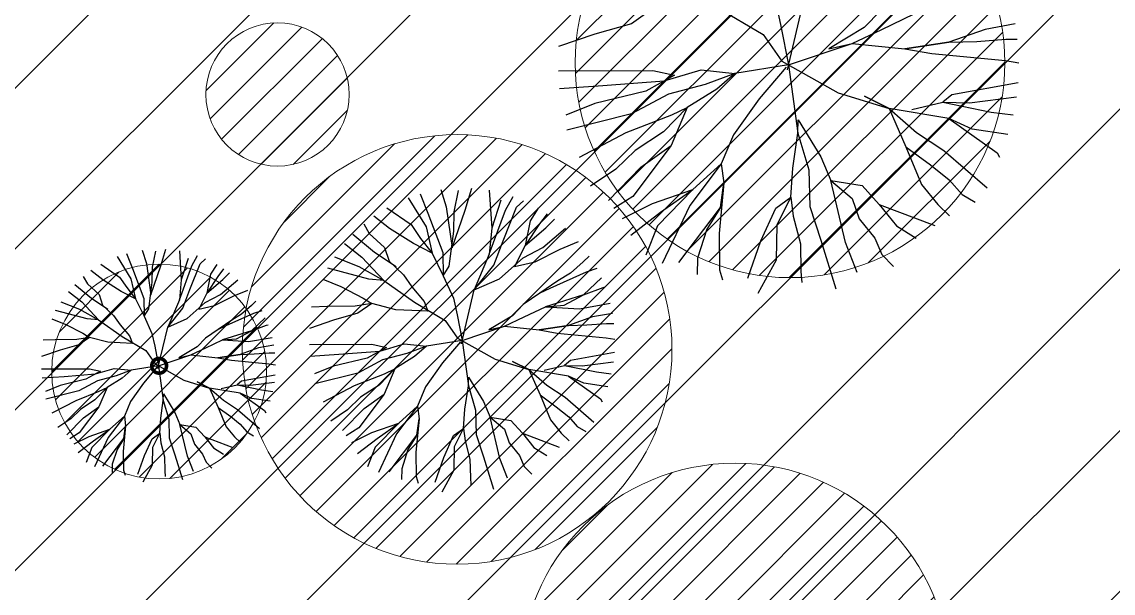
# Model space of a CAD drawing. Extents: x 352140 to 354978, y 6304672 to 6307963.
# Drawn here: x 352384.38 to 352399.62, y 6305924.41 to 6305932.39 of the extents above; entities that cross this region are included whole.
import ezdxf

# ---------------------------------------------------------------- set-up
doc = ezdxf.new("R2010")
doc.units = 0
doc.linetypes.add('CONTINUOS', pattern=[0])
doc.linetypes.add('DASHDOT', pattern=[1, 0.5, -0.25, 0, -0.25])
doc.layers.get('0').update_dxf_attribs({"linetype": 'CONTINUOUS'})
for name, color, linetype in [('03_Pav ext_Vereda HC', 42, 'CONTINUOUS'), ('03_S2_Pav ext_Borde vereda', 7, 'CONTINUOUS'), ('Paisajismo', 253, 'CONTINUOUS')]:
    doc.layers.add(name, color=color, linetype=linetype)
doc.layers.add('0_ASD_LINEA OFICIAL', color=253, linetype='DASHDOT', lineweight=20)
doc.layers.add('0_ASD_TOPOGRAFIA_ELEMENTOS', color=7, linetype='CONTINUOS', lineweight=5, true_color=0xbdbdbd)

# ---------------------------------------------------------------- blocks, each defined once
blk = doc.blocks.new('A$C27410629')
at = {"true_color": 0x136734, "transparency": 33554559}
h = blk.add_hatch(dxfattribs=at)
h.set_pattern_fill('ANSI31', color=116, scale=0.5)
h.set_pattern_definition([(45, (-8759.562515186517, -519.1035735587502), (-1.122532015133644, 1.122532015133644), [])])
h.paths.add_polyline_path([(137.5068959888558, 1252.464406617455, 0.1176268807227723), (109.8147584422568, 1254.193915082657, 0.06692451075002814), (94.44469839795602, 1249.334472017372, 0.3153492887079504), (64.30173641118381, 1196.270282113329, 0.02268268711599586), (65.7292635223912, 1185.310127003227), (112.3603922077091, 1218.953454515778), (153.4782689701005, 1161.962272479494), (172.1053089193083, 1139.480769404351), (187.9579650288579, 1141.807885415954), (193.565073162812, 1120.465553675225), (224.197974734232, 1050.129297271156), (250.6203797236194, 989.4787086543838), (268.1526288855184, 972.7353945672494, 7.254700715645028e-06), (291.4898137452492, 983.2987389690225), (238.1945199318034, 1105.633967029937), (205.2934048173047, 1181.112163638985), (177.0531538182076, 1197.651557407602)])
at = {"layer": '0_ASD_LINEA OFICIAL', "ltscale": 8, "const_width": 0.5}
blk.add_lwpolyline([(250.6203797236194, 989.4787086543838), (268.1526288854875, 972.7353945673531, 7.254700715664111e-06), (291.4898137452146, 983.2987389692971), (291.4898137452146, 983.2987389692971), (238.1945199318034, 1105.633967029937), (205.2934048173047, 1181.112163638985), (177.0531538182076, 1197.651557407602), (137.6146324061954, 1252.315079214)], format="xyb", dxfattribs=at)
blk = doc.blocks.new('1.0 - LO RECABARREN LOTEO PARQUE - VEGETACION EXISTENTE ETAPA MUNICIPAL__2024')
at = {"layer": 'Paisajismo'}
for p, q in [((352395.0685193902, 6305931.720735392, -691.81), (352395.3351201927, 6305932.858804455, -691.81)), ((352393.1849778592, 6305932.572800596, -691.81), (352392.8922319723, 6305932.365837537, -691.81)), ((352394.084178157, 6305932.596648142, -691.81), (352394.7306450375, 6305932.217016431, -691.81)), ((352394.902859037, 6305932.683253039, -691.81), (352394.9779846761, 6305932.334822268, -691.81)), ((352396.3710889748, 6305932.553469148, -691.81), (352396.1418577147, 6305932.312847268, -691.81)), ((352396.3865004317, 6305932.287814696, -691.81), (352396.8399521117, 6305932.503791297, -691.81)), ((352392.8922319723, 6305932.365837537, -691.81), (352392.3818819848, 6305932.221748924, -691.81)), ((352394.9779846761, 6305932.334822268, -691.81), (352395.0849358425, 6305931.790814163, -691.81)), ((352396.1418577147, 6305932.312847268, -691.81), (352395.6460273367, 6305932.016020255, -691.81)), ((352395.9742692994, 6305932.091473305, -691.81), (352396.3865004317, 6305932.287814696, -691.81)), ((352397.8286120233, 6305932.288006616, -691.81), (352397.3226832988, 6305932.10683928, -691.81)), ((352398.2469306636, 6305932.363431726, -691.81), (352397.8286120233, 6305932.288006616, -691.81)), ((352392.3818819848, 6305932.221748924, -691.81), (352391.8709517044, 6305932.046925972, -691.81)), ((352394.7306450375, 6305932.217016431, -691.81), (352394.989155805, 6305931.844709691, -691.81)), ((352396.7081927832, 6305932.016377377, -691.81), (352397.3226832988, 6305932.10683928, -691.81)), ((352397.3226832988, 6305932.10683928, -691.81), (352396.7081927832, 6305932.016377377, -691.81)), ((352397.3226832988, 6305932.10683928, -691.81), (352397.7110270178, 6305932.119918779, -691.81)), ((352397.7110270178, 6305932.119918779, -691.81), (352398.1201760047, 6305932.153018947, -691.81)), ((352398.1201760047, 6305932.153018947, -691.81), (352398.2782198198, 6305932.150034934, -691.81)), ((352395.0849358425, 6305931.790814163, -691.81), (352395.9742692994, 6305932.091473305, -691.81)), ((352395.6460273367, 6305932.016020255, -691.81), (352395.9742692994, 6305932.091473305, -691.81)), ((352395.9742692994, 6305932.091473305, -691.81), (352396.7081927832, 6305932.016377377, -691.81)), ((352396.7081927832, 6305932.016377377, -691.81), (352397.0838318429, 6305931.94850197, -691.81)), ((352394.989155805, 6305931.844709691, -691.81), (352395.7773996921, 6305931.401164029, -691.81)), ((352397.0838318429, 6305931.94850197, -691.81), (352398.1126555469, 6305931.852214294, -691.81)), ((352398.1126555469, 6305931.852214294, -691.81), (352398.2982211785, 6305931.820805357, -691.81)), ((352391.872512739, 6305931.710564993, -691.81), (352393.187590403, 6305931.714617061, -691.81)), ((352393.187590403, 6305931.714617061, -691.81), (352393.4939742734, 6305931.647342511, -691.81)), ((352393.3498700181, 6305931.569472174, -691.81), (352393.8634234864, 6305931.723076929, -691.81)), ((352393.8634234864, 6305931.723076929, -691.81), (352394.3322842733, 6305931.673399123, -691.81)), ((352394.3322842733, 6305931.673399123, -691.81), (352393.9208260033, 6305931.517866717, -691.81)), ((352394.3322842733, 6305931.673399123, -691.81), (352394.0830206396, 6305931.453567262, -691.81)), ((352395.0849358425, 6305931.790814163, -691.81), (352394.3322842733, 6305931.673399123, -691.81)), ((352394.3322842733, 6305931.673399123, -691.81), (352394.3322842733, 6305931.673399123, -691.81)), ((352395.048872305, 6305931.761931626, -691.81), (352394.6728555155, 6305931.319954794, -691.81)), ((352395.0849358425, 6305931.790814163, -691.81), (352395.2153032027, 6305930.840224711, -691.81)), ((352391.8883398288, 6305931.462369266, -691.81), (352392.4907367853, 6305931.504042845, -691.81)), ((352392.4907367853, 6305931.504042845, -691.81), (352393.3498700181, 6305931.569472174, -691.81)), ((352393.4939742734, 6305931.647342511, -691.81), (352393.0898142726, 6305931.42438612, -691.81)), ((352393.9208260033, 6305931.517866717, -691.81), (352393.4076578234, 6305931.384668179, -691.81)), ((352398.2886278048, 6305931.540894312, -691.81), (352397.3652640783, 6305931.37440668, -691.81)), ((352393.0898142726, 6305931.42438612, -691.81), (352392.3789802686, 6305931.253337821, -691.81)), ((352393.4076578234, 6305931.384668179, -691.81), (352392.8917927541, 6305931.108632931, -691.81)), ((352394.0830206396, 6305931.453567262, -691.81), (352393.6696360247, 6305931.196008878, -691.81)), ((352395.7773996921, 6305931.401164029, -691.81), (352396.4882086571, 6305931.183616896, -691.81)), ((352396.144169981, 6305931.353413786, -691.81), (352396.4882086571, 6305931.183616896, -691.81)), ((352396.4882086571, 6305931.183616896, -691.81), (352396.144169981, 6305931.353413786, -691.81)), ((352397.3652640783, 6305931.37440668, -691.81), (352397.2402150664, 6305931.269160463, -691.81)), ((352397.609268316, 6305931.262192396, -691.81), (352398.2673127798, 6305931.345191956, -691.81)), ((352392.3789802686, 6305931.253337821, -691.81), (352391.9759804506, 6305931.091849547, -691.81)), ((352393.6696360247, 6305931.196008878, -691.81), (352393.3363855714, 6305930.855288628, -691.81)), ((352393.6696360247, 6305931.196008878, -691.81), (352393.444650512, 6305930.664435392, -691.81)), ((352393.45277452, 6305931.094711319, -691.81), (352393.6696360247, 6305931.196008878, -691.81)), ((352394.6728555155, 6305931.319954794, -691.81), (352394.316102905, 6305930.816377167, -691.81)), ((352396.8076216147, 6305931.169720969, -691.81), (352397.2402150664, 6305931.269160463, -691.81)), ((352397.2402150664, 6305931.269160463, -691.81), (352397.9144919981, 6305931.133449442, -691.81)), ((352397.2402150664, 6305931.269160463, -691.81), (352397.609268316, 6305931.262192396, -691.81)), ((352392.8917927541, 6305931.108632931, -691.81), (352391.9887397663, 6305930.880733428, -691.81)), ((352392.817375902, 6305930.845375916, -691.81), (352393.45277452, 6305931.094711319, -691.81)), ((352397.3230691883, 6305931.045378115, -691.81), (352396.4882086571, 6305931.183616896, -691.81)), ((352396.4882086571, 6305931.183616896, -691.81), (352396.7232172995, 6305930.648454482, -691.81)), ((352396.4882086571, 6305931.183616896, -691.81), (352396.8700027967, 6305930.849807731, -691.81)), ((352397.3230691883, 6305931.045378115, -691.81), (352397.9960201178, 6305930.563128812, -691.81)), ((352397.6470731728, 6305930.896372992, -691.81), (352397.3230691883, 6305931.045378115, -691.81)), ((352397.9144919981, 6305931.133449442, -691.81), (352398.2214928023, 6305931.092163635, -691.81)), ((352395.2153032027, 6305930.840224711, -691.81), (352395.2187706367, 6305931.023872152, -691.81)), ((352395.2187706367, 6305931.023872152, -691.81), (352395.5358421037, 6305930.507572103, -691.81)), ((352398.1481895898, 6305930.819949291, -691.81), (352397.6470731728, 6305930.896372992, -691.81)), ((352392.164859132, 6305930.504129249, -691.81), (352392.817375902, 6305930.845375916, -691.81)), ((352393.3363855714, 6305930.855288628, -691.81), (352392.943418586, 6305930.597344738, -691.81)), ((352394.316102905, 6305930.816377167, -691.81), (352394.1450470561, 6305930.411355761, -691.81)), ((352395.1448014632, 6305930.351654191, -691.81), (352395.2153032027, 6305930.840224711, -691.81)), ((352395.2153032027, 6305930.840224711, -691.81), (352395.369024233, 6305930.327008869, -691.81)), ((352396.8700027967, 6305930.849807731, -691.81), (352397.2533356751, 6305930.597620074, -691.81)), ((352392.943418586, 6305930.597344738, -691.81), (352392.6729644284, 6305930.337087696, -691.81)), ((352393.444650512, 6305930.664435392, -691.81), (352392.9081883148, 6305929.952057932, -691.81)), ((352393.0236628897, 6305930.364934475, -691.81), (352393.444650512, 6305930.664435392, -691.81)), ((352396.7232172995, 6305930.648454482, -691.81), (352396.9416640993, 6305930.121861701, -691.81)), ((352396.7232172995, 6305930.648454482, -691.81), (352397.0657148865, 6305930.397036129, -691.81)), ((352397.2533356751, 6305930.597620074, -691.81), (352397.856270407, 6305930.075922662, -691.81)), ((352395.5358421037, 6305930.507572103, -691.81), (352395.6726082379, 6305930.178389293, -691.81)), ((352397.9960201178, 6305930.563128812, -691.81), (352398.0282725073, 6305930.501290452, -691.81)), ((352392.6729644284, 6305930.337087696, -691.81), (352392.3212203406, 6305930.098778971, -691.81)), ((352392.5687290964, 6305929.896977496, -691.81), (352393.0236628897, 6305930.364934475, -691.81)), ((352394.1450470561, 6305930.411355761, -691.81), (352393.7050781384, 6305929.827698773, -691.81)), ((352393.7501537256, 6305930.051385894, -691.81), (352394.1450470561, 6305930.411355761, -691.81)), ((352394.1450470561, 6305930.411355761, -691.81), (352394.1808761749, 6305930.145317508, -691.81)), ((352395.1166761038, 6305929.943935829, -691.81), (352395.1448014632, 6305930.351654191, -691.81)), ((352395.369024233, 6305930.327008869, -691.81), (352395.3798101057, 6305929.816491775, -691.81)), ((352397.0657148865, 6305930.397036129, -691.81), (352397.3273054817, 6305930.187972357, -691.81)), ((352394.1808761749, 6305930.145317508, -691.81), (352394.1137049805, 6305929.437377603, -691.81)), ((352394.1334889543, 6305929.799198193, -691.81), (352394.1808761749, 6305930.145317508, -691.81)), ((352394.1808761749, 6305930.145317508, -691.81), (352394.1334889543, 6305929.799198193, -691.81)), ((352395.8803450399, 6305929.311786766, -691.81), (352395.6726082379, 6305930.178389293, -691.81)), ((352395.6726082379, 6305930.178389293, -691.81), (352395.6726082379, 6305930.178389293, -691.81)), ((352395.6726082379, 6305930.178389293, -691.81), (352396.110713516, 6305930.106806089, -691.81)), ((352395.6726082379, 6305930.178389293, -691.81), (352395.974268248, 6305929.927743696, -691.81)), ((352397.3273054817, 6305930.187972357, -691.81), (352397.5072231763, 6305929.980448942, -691.81)), ((352389.942022505, 6305929.992149029), (352390.0491352908, 6305929.718986371)), ((352390.2304879276, 6305930.05325696), (352390.3046634899, 6305929.809631438)), ((352390.415520613, 6305929.73916221), (352390.4753490596, 6305930.036059212)), ((352390.5692244251, 6305929.763828673), (352390.6609266596, 6305930.069792201)), ((352390.9064218887, 6305930.039995235), (352390.9399139375, 6305929.512514034)), ((352393.1832376889, 6305929.854629993, -691.81), (352393.7501537256, 6305930.051385894, -691.81)), ((352393.7501537256, 6305930.051385894, -691.81), (352393.2543209353, 6305929.545838322, -691.81)), ((352393.294775701, 6305929.733383317, -691.81), (352393.7501537256, 6305930.051385894, -691.81)), ((352396.110713516, 6305930.106806089, -691.81), (352396.3518167084, 6305929.840921518, -691.81)), ((352396.9416640993, 6305930.121861701, -691.81), (352397.1671002452, 6305929.840900717, -691.81)), ((352397.5072231763, 6305929.980448942, -691.81), (352397.689067248, 6305929.874953211, -691.81)), ((352389.7748615345, 6305929.936896382), (352390.0237363145, 6305929.529282903)), ((352391.069287235, 6305929.90292477), (352390.9399139375, 6305929.512514034)), ((352391.130693742, 6305929.763429515), (352391.2387243696, 6305929.951775339)), ((352391.2843111877, 6305929.804038113), (352391.3835354384, 6305929.894487197)), ((352392.9081883148, 6305929.952057932, -691.81), (352392.6435838085, 6305929.787956626, -691.81)), ((352392.7639905316, 6305929.647330967, -691.81), (352393.1832376889, 6305929.854629993, -691.81)), ((352393.7050781384, 6305929.827698773, -691.81), (352393.3221288634, 6305929.018428718, -691.81)), ((352394.904906814, 6305929.791378272, -691.81), (352395.1166761038, 6305929.943935829, -691.81)), ((352394.9255878815, 6305929.559704443, -691.81), (352395.1166761038, 6305929.943935829, -691.81)), ((352395.1166761038, 6305929.943935829, -691.81), (352395.1489114435, 6305929.679163982, -691.81)), ((352395.974268248, 6305929.927743696, -691.81), (352396.0709696352, 6305929.640140923, -691.81)), ((352396.3518167084, 6305929.840921518, -691.81), (352397.1277016461, 6305929.548513141, -691.81)), ((352396.3518167084, 6305929.840921518, -691.81), (352396.5923396242, 6305929.544303462, -691.81)), ((352397.1671002452, 6305929.840900717, -691.81), (352397.3333479416, 6305929.68403703, -691.81)), ((352389.5129067924, 6305929.50832213), (352389.2939238491, 6305929.681252935)), ((352389.4756750748, 6305929.796754238), (352389.8157017079, 6305929.560832606)), ((352390.0491352908, 6305929.718986371), (352390.2557216916, 6305929.1732174)), ((352390.3046634899, 6305929.809631438), (352390.3857260557, 6305929.236795501)), ((352390.3857260557, 6305929.236795501), (352390.5692244251, 6305929.763828673)), ((352390.4104069472, 6305929.468324548), (352390.415520613, 6305929.73916221)), ((352390.9059087751, 6305929.147395064), (352391.130693742, 6305929.763429515)), ((352391.0992019105, 6305929.333399121), (352391.2843111877, 6305929.804038113)), ((352391.5875077814, 6305929.791693017), (352391.4749695698, 6305929.614103013)), ((352391.7137394759, 6305929.713389318), (352391.6068646717, 6305929.570805101)), ((352392.8802352855, 6305929.414609684, -691.81), (352393.294775701, 6305929.733383317, -691.81)), ((352393.5522906539, 6305929.032920813, -691.81), (352394.1334889543, 6305929.799198193, -691.81)), ((352394.1334889543, 6305929.799198193, -691.81), (352393.9439418208, 6305929.496588268, -691.81)), ((352394.6962983973, 6305929.334142664, -691.81), (352394.904906814, 6305929.791378272, -691.81)), ((352395.1489114435, 6305929.679163982, -691.81), (352395.2492985775, 6305929.29295678, -691.81)), ((352395.3798101057, 6305929.816491775, -691.81), (352395.5342993302, 6305929.344086709, -691.81)), ((352389.1536254502, 6305929.572768043), (352389.2304571995, 6305929.436416022)), ((352389.8157017079, 6305929.560832606), (352389.9476307309, 6305929.368688053)), ((352390.0237363145, 6305929.529282903), (352390.1064073566, 6305929.162490391)), ((352391.4749695698, 6305929.614103013), (352391.4071922868, 6305929.268518785)), ((352391.6068646717, 6305929.570805101), (352391.4071922868, 6305929.268518785)), ((352391.4071922868, 6305929.268518785), (352391.6977471483, 6305929.518079833)), ((352391.6977471483, 6305929.518079833), (352391.8180630357, 6305929.638892912)), ((352393.2543209353, 6305929.545838322, -691.81), (352393.092714851, 6305929.133832783, -691.81)), ((352394.9163413806, 6305929.069977366, -691.81), (352394.9255878815, 6305929.559704443, -691.81)), ((352396.0709696352, 6305929.640140923, -691.81), (352396.2905668207, 6305929.370632958, -691.81)), ((352396.5923396242, 6305929.544303462, -691.81), (352396.8659382797, 6305929.370040383, -691.81)), ((352389.0009219577, 6305929.426171945), (352389.3024519254, 6305929.175633689)), ((352389.2304571995, 6305929.436416022), (352389.4436913723, 6305929.242736354)), ((352389.8458219633, 6305929.297998902), (352389.5129067924, 6305929.50832213)), ((352389.9476307309, 6305929.368688053), (352390.1064073566, 6305929.162490391)), ((352390.3469989197, 6305928.981840391), (352390.4104069472, 6305929.468324548)), ((352390.9399139375, 6305929.512514034), (352390.9059087751, 6305929.147395064)), ((352390.9399139375, 6305929.512514034), (352390.9059087751, 6305929.147395064)), ((352391.6532537738, 6305929.241657505), (352391.9703374785, 6305929.51147801)), ((352393.9439418208, 6305929.496588268, -691.81), (352393.8137235811, 6305929.090795811, -691.81)), ((352394.1137049805, 6305929.437377603, -691.81), (352394.1195071623, 6305928.929976205, -691.81)), ((352396.2905668207, 6305929.370632958, -691.81), (352396.3884240406, 6305929.144247133, -691.81)), ((352386.3208107574, 6305928.983804882), (352386.391054292, 6305929.218171686)), ((352388.8861636347, 6305929.295714336), (352389.1276184105, 6305929.107521581)), ((352389.4436913723, 6305929.242736354), (352389.5078668839, 6305929.05187105)), ((352390.1064073566, 6305929.162490391), (352389.8458219633, 6305929.297998902)), ((352390.970851329, 6305928.997155013), (352391.0992019105, 6305929.333399121)), ((352391.4071922868, 6305929.268518785), (352391.2587378715, 6305928.975467138)), ((352391.3794225312, 6305929.097813819), (352391.6532537738, 6305929.241657505)), ((352391.545826531, 6305929.041459767), (352391.8962637715, 6305929.218477053)), ((352391.8962637715, 6305929.218477053), (352392.1515714037, 6305929.323132519)), ((352394.5172844041, 6305928.814858544, -691.81), (352394.6962983973, 6305929.334142664, -691.81)), ((352395.2492985775, 6305929.29295678, -691.81), (352395.2574222957, 6305928.908491313, -691.81)), ((352395.5342993302, 6305929.344086709, -691.81), (352395.7461934217, 6305928.666471384, -691.81)), ((352396.0416606959, 6305928.893684166, -691.81), (352395.8803450399, 6305929.311786766, -691.81)), ((352385.7123320494, 6305929.116374034), (352385.9029691076, 6305928.804143786)), ((352385.8403766655, 6305929.158697335), (352385.922424619, 6305928.949455862)), ((352386.0613399931, 6305929.205505759), (352386.1181581688, 6305929.018889611)), ((352386.2030742693, 6305928.964910472), (352386.2489026134, 6305929.192332354)), ((352386.579102628, 6305929.195347332), (352386.6047573997, 6305928.791298901)), ((352386.7038568137, 6305929.090351919), (352386.6047573997, 6305928.791298901)), ((352386.7508939456, 6305928.983499127), (352386.8336449621, 6305929.127771254)), ((352386.8685642774, 6305929.014605147), (352386.9445696454, 6305929.083888773)), ((352388.7441053122, 6305929.111300892), (352389.0862553911, 6305928.978550863)), ((352389.1276184105, 6305929.107521581), (352389.4349981467, 6305928.782312665)), ((352389.3024519254, 6305929.175633689), (352389.604944393, 6305928.976086585)), ((352390.1064073566, 6305929.162490391), (352390.2631369263, 6305928.847956111)), ((352390.2557216916, 6305929.1732174), (352390.2631369263, 6305928.847956111)), ((352390.9059087751, 6305929.147395064), (352390.6931848316, 6305928.650182798)), ((352391.0485768977, 6305928.806032742), (352391.3794225312, 6305929.097813819)), ((352392.3029417148, 6305929.12228424), (352392.2188118216, 6305929.041325635)), ((352393.8137235811, 6305929.090795811, -691.81), (352393.8094856351, 6305928.866339343, -691.81)), ((352394.6624521628, 6305928.605282864, -691.81), (352394.9163413806, 6305929.069977366, -691.81)), ((352396.3884240406, 6305929.144247133, -691.81), (352396.5486923, 6305928.977920001, -691.81)), ((352385.511675794, 6305928.788087919), (352385.3439357598, 6305928.920552205)), ((352385.4831564514, 6305929.009025728), (352385.7436154543, 6305928.828310728)), ((352385.922424619, 6305928.949455862), (352386.0806689526, 6305928.531399074)), ((352386.1181581688, 6305929.018889611), (352386.1802517609, 6305928.580099639)), ((352386.1802517609, 6305928.580099639), (352386.3208107574, 6305928.983804882)), ((352386.1991572223, 6305928.757449936), (352386.2030742693, 6305928.964910472)), ((352386.5787095852, 6305928.511619271), (352386.7508939456, 6305928.983499127)), ((352386.7267713321, 6305928.654097614), (352386.8685642774, 6305929.014605147)), ((352387.1008116215, 6305929.005148854), (352387.0146078141, 6305928.86911564)), ((352387.1975045805, 6305928.945168543), (352387.1156389199, 6305928.835949618)), ((352389.2238924205, 6305928.799647333), (352388.6505435003, 6305928.954444677)), ((352389.0862553911, 6305928.978550863), (352389.4349981467, 6305928.782312665)), ((352389.5078668839, 6305929.05187105), (352389.7075493973, 6305928.858446118)), ((352390.2631369263, 6305928.847956111), (352390.3469989197, 6305928.981840391)), ((352390.6931848316, 6305928.650182798), (352390.970851329, 6305928.997155013)), ((352391.2587378715, 6305928.975467138), (352391.545826531, 6305929.041459767)), ((352392.2188118216, 6305929.041325635), (352392.039581693, 6305928.88214959)), ((352392.4078722095, 6305928.946786796), (352392.2576761149, 6305928.895394846)), ((352394.1195071623, 6305928.929976205, -691.81), (352394.1630277754, 6305928.790802225, -691.81)), ((352395.2574222957, 6305928.908491313, -691.81), (352395.2698977722, 6305928.754530988, -691.81)), ((352385.2364677631, 6305928.837453224), (352385.2953205672, 6305928.733008137)), ((352385.766687446, 6305928.626981192), (352385.511675794, 6305928.788087919)), ((352385.7436154543, 6305928.828310728), (352385.8446725435, 6305928.681128791)), ((352385.9029691076, 6305928.804143786), (352385.966294786, 6305928.523182229)), ((352386.150586934, 6305928.384805072), (352386.1991572223, 6305928.757449936)), ((352386.6047573997, 6305928.791298901), (352386.5787095852, 6305928.511619271)), ((352386.6047573997, 6305928.791298901), (352386.5787095852, 6305928.511619271)), ((352387.0146078141, 6305928.86911564), (352386.962690694, 6305928.604399543)), ((352387.1156389199, 6305928.835949618), (352386.962690694, 6305928.604399543)), ((352386.962690694, 6305928.604399543), (352387.1852545233, 6305928.79556228)), ((352387.1511727813, 6305928.583823914), (352387.3940575954, 6305928.790505311)), ((352387.1852545233, 6305928.79556228), (352387.2774159983, 6305928.888104602)), ((352388.5807824308, 6305928.801587943), (352388.833982709, 6305928.694788452)), ((352389.4349981467, 6305928.782312665), (352389.2238924205, 6305928.799647333)), ((352389.4349981467, 6305928.782312665), (352389.8630021368, 6305928.476203805)), ((352389.7075493973, 6305928.858446118), (352389.8264397107, 6305928.693641283)), ((352390.2631369263, 6305928.847956111), (352390.4063164389, 6305928.5336788)), ((352390.6931848316, 6305928.650182798), (352391.0485768977, 6305928.806032742)), ((352391.8613742805, 6305928.777140173), (352391.6141349455, 6305928.605700872)), ((352392.2576761149, 6305928.895394846), (352391.7532006331, 6305928.670276622)), ((352392.039581693, 6305928.88214959), (352391.8613742805, 6305928.777140173)), ((352392.4706339749, 6305928.819960875), (352392.2236686743, 6305928.580646109)), ((352385.0315931122, 6305928.625231223), (352385.2165464776, 6305928.481076347)), ((352385.1194975157, 6305928.725161216), (352385.3504682312, 6305928.533249943)), ((352385.2953205672, 6305928.733008137), (352385.4586570669, 6305928.584650307)), ((352385.966294786, 6305928.523182229), (352385.766687446, 6305928.626981192)), ((352385.8446725435, 6305928.681128791), (352385.966294786, 6305928.523182229)), ((352386.6284553145, 6305928.39653601), (352386.7267713321, 6305928.654097614)), ((352386.962690694, 6305928.604399543), (352386.8489752223, 6305928.379923187)), ((352387.3373174404, 6305928.566067782), (352387.5328820369, 6305928.646233439)), ((352388.833982709, 6305928.694788452), (352389.1474504716, 6305928.535841732)), ((352389.8264397107, 6305928.693641283), (352389.9987663933, 6305928.487186653)), ((352390.516256272, 6305927.8949078), (352390.6931848316, 6305928.650182798)), ((352391.6141349455, 6305928.605700872), (352391.3807013839, 6305928.447548238)), ((352391.7532006331, 6305928.670276622), (352391.6141349455, 6305928.605700872)), ((352392.2236686743, 6305928.580646109), (352392.4967328532, 6305928.683863411)), ((352392.4967328532, 6305928.683863411), (352392.5232229222, 6305928.692135615)), ((352384.9227770212, 6305928.483971284), (352385.1848625749, 6305928.382285307)), ((352385.2165464776, 6305928.481076347), (352385.4519980917, 6305928.231967655)), ((352385.3504682312, 6305928.533249943), (352385.5821762176, 6305928.38039768)), ((352385.4586570669, 6305928.584650307), (352385.5078152448, 6305928.438448269)), ((352385.966294786, 6305928.523182229), (352386.0863489919, 6305928.282250265)), ((352386.0806689526, 6305928.531399074), (352386.0863489919, 6305928.282250265)), ((352386.5787095852, 6305928.511619271), (352386.4157639191, 6305928.130756719)), ((352386.6879927805, 6305928.250137136), (352386.9414191754, 6305928.473640241)), ((352386.9414191754, 6305928.473640241), (352387.1511727813, 6305928.583823914)), ((352387.0688839551, 6305928.43047327), (352387.3373174404, 6305928.566067782)), ((352387.6488310728, 6305928.492384483), (352387.5843879206, 6305928.430370525)), ((352389.2662514439, 6305928.460377477), (352389.0351190309, 6305928.424101735)), ((352389.2662514439, 6305928.460377477), (352389.0719718031, 6305928.323027267)), ((352389.1474504716, 6305928.535841732), (352389.2662514439, 6305928.460377477)), ((352389.6034895746, 6305928.372729504), (352389.2662514439, 6305928.460377477)), ((352389.8630021368, 6305928.476203805), (352390.2920273048, 6305928.224262733)), ((352389.9987663933, 6305928.487186653), (352390.0504130042, 6305928.350744975)), ((352390.4063164389, 6305928.5336788), (352390.4561732699, 6305928.302444109)), ((352392.2236686743, 6305928.580646109), (352391.6918605355, 6305928.41457973)), ((352391.9498389914, 6305928.436802393), (352392.2236686743, 6305928.580646109)), ((352392.1664080874, 6305928.387024084), (352392.5950937259, 6305928.462469032)), ((352385.2902919734, 6305928.245245939), (352384.8511090581, 6305928.363820069)), ((352385.1848625749, 6305928.382285307), (352385.4519980917, 6305928.231967655)), ((352385.5078152448, 6305928.438448269), (352385.660771229, 6305928.290285567)), ((352386.0863489919, 6305928.282250265), (352386.150586934, 6305928.384805072)), ((352386.4157639191, 6305928.130756719), (352386.6284553145, 6305928.39653601)), ((352386.8489752223, 6305928.379923187), (352387.0688839551, 6305928.43047327)), ((352387.6141578094, 6305928.31858814), (352387.2277316646, 6305928.146148507)), ((352387.447098379, 6305928.308442329), (352387.3105922338, 6305928.228005547)), ((352387.5843879206, 6305928.430370525), (352387.447098379, 6305928.308442329)), ((352387.7292074003, 6305928.357954163), (352387.6141578094, 6305928.31858814)), ((352388.6418876658, 6305928.417978974), (352388.4248182595, 6305928.408531243)), ((352389.0351190309, 6305928.424101735), (352388.6418876658, 6305928.417978974)), ((352389.0719718031, 6305928.323027267), (352388.7332800686, 6305928.227403434)), ((352390.0504130042, 6305928.350744975), (352389.6034895746, 6305928.372729504)), ((352390.4561732699, 6305928.302444109), (352390.5271509851, 6305927.941415298)), ((352391.3807013839, 6305928.447548238), (352391.228572972, 6305928.287860487)), ((352391.3909291358, 6305928.27124772), (352391.6918605355, 6305928.41457973)), ((352391.6918605355, 6305928.41457973), (352391.9498389914, 6305928.436802393)), ((352391.6918605355, 6305928.41457973), (352392.1664080874, 6305928.387024084)), ((352392.6255962424, 6305928.321430661), (352392.3479807444, 6305928.271375087)), ((352384.7976723656, 6305928.246732438), (352384.9916227376, 6305928.164924468)), ((352384.9916227376, 6305928.164924468), (352385.2317377549, 6305928.043171933)), ((352385.4519980917, 6305928.231967655), (352385.2902919734, 6305928.245245939)), ((352385.4519980917, 6305928.231967655), (352385.7798473883, 6305927.997489527)), ((352385.660771229, 6305928.290285567), (352385.7518407202, 6305928.164045741)), ((352385.7518407202, 6305928.164045741), (352385.8838422507, 6305928.005902342)), ((352386.0863489919, 6305928.282250265), (352386.1960239098, 6305928.041515136)), ((352386.4157639191, 6305928.130756719), (352386.6879927805, 6305928.250137136)), ((352387.3105922338, 6305928.228005547), (352387.1212079197, 6305928.096683747)), ((352387.2277316646, 6305928.146148507), (352387.1212079197, 6305928.096683747)), ((352387.7772826545, 6305928.26080603), (352387.5881082498, 6305928.077491902)), ((352387.5881082498, 6305928.077491902), (352387.7972742881, 6305928.156555931)), ((352387.7972742881, 6305928.156555931), (352387.817565572, 6305928.162892406)), ((352388.7332800686, 6305928.227403434), (352388.3942032248, 6305928.111382879)), ((352390.2920273048, 6305928.224262733), (352390.463586945, 6305927.977182849)), ((352391.228572972, 6305928.287860487), (352390.8995171183, 6305928.090872424)), ((352391.1173535883, 6305928.140946538), (352391.3909291358, 6305928.27124772)), ((352391.6044189824, 6305928.091109426), (352392.0122231633, 6305928.151144106)), ((352392.0122231633, 6305928.151144106), (352391.6044189824, 6305928.091109426)), ((352392.3479807444, 6305928.271375087), (352392.0122231633, 6305928.151144106)), ((352392.0122231633, 6305928.151144106), (352392.2699459242, 6305928.159824264)), ((352392.2699459242, 6305928.159824264), (352392.5414760183, 6305928.181791059)), ((352392.5414760183, 6305928.181791059), (352392.646361166, 6305928.179810731)), ((352385.2317377549, 6305928.043171933), (352385.3227388113, 6305927.985366624)), ((352385.7798473883, 6305927.997489527), (352386.108478903, 6305927.804503702)), ((352385.8838422507, 6305928.005902342), (352385.9234033423, 6305927.901388579)), ((352386.1960239098, 6305928.041515136), (352386.2342140374, 6305927.864390314)), ((352386.2802373699, 6305927.552219177), (352386.4157639191, 6305928.130756719)), ((352387.1212079197, 6305928.096683747), (352386.9423987713, 6305927.97553948)), ((352387.5881082498, 6305928.077491902), (352387.1807454021, 6305927.950285738)), ((352387.3783558385, 6305927.967308206), (352387.5881082498, 6305928.077491902)), ((352390.5271509851, 6305927.941415298), (352391.1173535883, 6305928.140946538)), ((352390.8995171183, 6305928.090872424), (352391.1173535883, 6305928.140946538)), ((352391.1173535883, 6305928.140946538), (352391.6044189824, 6305928.091109426)), ((352391.6044189824, 6305928.091109426), (352391.8537103469, 6305928.046064182)), ((352391.8537103469, 6305928.046064182), (352392.5364850964, 6305927.98216325)), ((352384.8444787244, 6305927.952889546), (352384.6782044517, 6305927.945652623)), ((352385.1456923332, 6305927.957579554), (352384.8444787244, 6305927.952889546)), ((352385.1739214052, 6305927.880156929), (352384.9144849291, 6305927.806909465)), ((352385.3227388113, 6305927.985366624), (352385.1456923332, 6305927.957579554)), ((352385.3227388113, 6305927.985366624), (352385.1739214052, 6305927.880156929)), ((352385.5810618328, 6305927.918228637), (352385.3227388113, 6305927.985366624)), ((352385.9234033423, 6305927.901388579), (352385.5810618328, 6305927.918228637)), ((352386.2342140374, 6305927.864390314), (352386.2885826754, 6305927.587843729)), ((352386.8258690333, 6305927.853219319), (352386.5738136023, 6305927.702327273)), ((352386.7406754427, 6305927.740683839), (352386.9502331872, 6305927.840494009)), ((352386.9423987713, 6305927.97553948), (352386.8258690333, 6305927.853219319)), ((352386.9502331872, 6305927.840494009), (352387.1807454021, 6305927.950285738)), ((352387.1807454021, 6305927.950285738), (352387.3783558385, 6305927.967308206)), ((352387.1807454021, 6305927.950285738), (352387.5442468756, 6305927.929178227)), ((352387.6833307843, 6305927.84059157), (352387.4261418578, 6305927.748495134)), ((352387.5442468756, 6305927.929178227), (352387.8726183121, 6305927.986968746)), ((352387.8959831143, 6305927.878933934), (352387.6833307843, 6305927.84059157)), ((352388.3952391992, 6305927.888158256), (352389.2679852481, 6305927.890847395)), ((352389.4713156823, 6305927.846200909), (352389.203096509, 6305927.698236788)), ((352389.2679852481, 6305927.890847395), (352389.4713156823, 6305927.846200909)), ((352389.3756814678, 6305927.79452257), (352389.7164991797, 6305927.896461752)), ((352389.7164991797, 6305927.896461752), (352390.0276567717, 6305927.863493275)), ((352390.0276567717, 6305927.863493275), (352389.7545941311, 6305927.760274814)), ((352390.0276567717, 6305927.863493275), (352389.8622339549, 6305927.717602736)), ((352390.5271509851, 6305927.941415298), (352390.0276567717, 6305927.863493275)), ((352390.0276567717, 6305927.863493275), (352390.0276567717, 6305927.863493275)), ((352390.5032175622, 6305927.922247518), (352390.2536755188, 6305927.628931355)), ((352390.463586945, 6305927.977182849), (352390.9867018582, 6305927.682825539)), ((352390.5271509851, 6305927.941415298), (352390.613668764, 6305927.310560398)), ((352392.5364850964, 6305927.98216325), (352392.6596349881, 6305927.961318834)), ((352384.9144849291, 6305927.806909465), (352384.654753461, 6305927.718038198)), ((352386.108478903, 6305927.804503702), (352386.239892882, 6305927.615241527)), ((352386.2885826754, 6305927.587843729), (352386.7406754427, 6305927.740683839)), ((352386.5738136023, 6305927.702327273), (352386.7406754427, 6305927.740683839)), ((352386.7406754427, 6305927.740683839), (352387.1137655319, 6305927.702508816)), ((352387.1137655319, 6305927.702508816), (352387.4261418578, 6305927.748495134)), ((352387.4261418578, 6305927.748495134), (352387.1137655319, 6305927.702508816)), ((352387.1137655319, 6305927.702508816), (352387.3047216921, 6305927.668004343)), ((352387.4261418578, 6305927.748495134), (352387.623556433, 6305927.755144099)), ((352387.623556433, 6305927.755144099), (352387.8315473685, 6305927.771970573)), ((352387.8315473685, 6305927.771970573), (352387.9118889605, 6305927.77045365)), ((352388.4057427843, 6305927.723444152), (352388.8055211229, 6305927.751100656)), ((352389.203096509, 6305927.698236788), (352388.7313543561, 6305927.584721265)), ((352388.8055211229, 6305927.751100656), (352389.3756814678, 6305927.79452257)), ((352389.7545941311, 6305927.760274814), (352389.4140321144, 6305927.671878134)), ((352389.8622339549, 6305927.717602736), (352389.5878929033, 6305927.546675142)), ((352392.6532683839, 6305927.775556984), (352392.0404817279, 6305927.665068132)), ((352384.6555470131, 6305927.547049054), (352385.3240668981, 6305927.549108923)), ((352385.3240668981, 6305927.549108923), (352385.4798171747, 6305927.514909898)), ((352385.4065617596, 6305927.475324503), (352385.6676267255, 6305927.553409498)), ((352385.6676267255, 6305927.553409498), (352385.9059721617, 6305927.528155779)), ((352386.2885826754, 6305927.587843729), (352385.9059721617, 6305927.528155779)), ((352386.2702497718, 6305927.573161288), (352386.0791015927, 6305927.348482313)), ((352386.239892882, 6305927.615241527), (352386.6405967547, 6305927.389765037)), ((352386.2885826754, 6305927.587843729), (352386.3548549382, 6305927.104611469)), ((352387.3047216921, 6305927.668004343), (352387.8277243429, 6305927.619056493)), ((352387.8277243429, 6305927.619056493), (352387.9220566535, 6305927.603089755)), ((352388.7313543561, 6305927.584721265), (352388.4639051335, 6305927.477550217)), ((352389.4140321144, 6305927.671878134), (352389.0716803177, 6305927.488688442)), ((352389.5878929033, 6305927.546675142), (352389.3667325685, 6305927.320557507)), ((352389.5878929033, 6305927.546675142), (352389.4385821647, 6305927.193898517)), ((352389.4439736303, 6305927.47944942), (352389.5878929033, 6305927.546675142)), ((352390.2536755188, 6305927.628931355), (352390.0169180711, 6305927.29473407)), ((352390.9867018582, 6305927.682825539), (352391.4584273941, 6305927.538451253)), ((352391.2301074983, 6305927.651136281), (352391.4584273941, 6305927.538451253)), ((352391.4584273941, 6305927.538451253), (352391.2301074983, 6305927.651136281)), ((352392.0124792574, 6305927.446709637), (352391.4584273941, 6305927.538451253)), ((352391.4584273941, 6305927.538451253), (352391.6143899427, 6305927.183292849)), ((352391.4584273941, 6305927.538451253), (352391.7118035528, 6305927.316920131)), ((352391.67040453, 6305927.529229276), (352391.9574934497, 6305927.595221899)), ((352392.0404817279, 6305927.665068132), (352391.9574934497, 6305927.595221899)), ((352391.9574934497, 6305927.595221899), (352392.4049746473, 6305927.505157822)), ((352391.9574934497, 6305927.595221899), (352392.2024141675, 6305927.590597569)), ((352392.2024141675, 6305927.590597569), (352392.6391227525, 6305927.645679897)), ((352384.6635927161, 6305927.420878727), (352384.9698212798, 6305927.442063496)), ((352385.2743623908, 6305927.40156999), (352384.9130098413, 6305927.314617567)), ((352384.9698212798, 6305927.442063496), (352385.4065617596, 6305927.475324503)), ((352385.4798171747, 6305927.514909898), (352385.2743623908, 6305927.40156999)), ((352385.6968073018, 6305927.449090863), (352385.4359381972, 6305927.38137937)), ((352385.7792589642, 6305927.416404228), (352385.5691148466, 6305927.285474393)), ((352385.9059721617, 6305927.528155779), (352385.6968073018, 6305927.449090863)), ((352385.9059721617, 6305927.528155779), (352385.7792589642, 6305927.416404228)), ((352385.9059721617, 6305927.528155779), (352385.9059721617, 6305927.528155779)), ((352386.6405967547, 6305927.389765037), (352387.0019365756, 6305927.279174927)), ((352387.9171798609, 6305927.460796943), (352387.447787802, 6305927.376162936)), ((352389.0716803177, 6305927.488688442), (352388.4723728026, 6305927.337443846)), ((352389.0222938705, 6305927.313978974), (352389.4439736303, 6305927.47944942)), ((352390.613668764, 6305927.310560398), (352390.6159699126, 6305927.43243729)), ((352390.6159699126, 6305927.43243729), (352390.8263931277, 6305927.089796821)), ((352392.0124792574, 6305927.446709637), (352392.4590804589, 6305927.126666809)), ((352392.2275032099, 6305927.347822981), (352392.0124792574, 6305927.446709637)), ((352392.4049746473, 6305927.505157822), (352392.6087145071, 6305927.47775866)), ((352384.9130098413, 6305927.314617567), (352384.7081448365, 6305927.232524985)), ((352385.1736981286, 6305927.241056819), (352384.7146310361, 6305927.125204081)), ((352385.1358683131, 6305927.107230085), (352385.4588732753, 6305927.233979766)), ((352385.4359381972, 6305927.38137937), (352385.1736981286, 6305927.241056819)), ((352385.5691148466, 6305927.285474393), (352385.3997069395, 6305927.112269213)), ((352385.5691148466, 6305927.285474393), (352385.4547434348, 6305927.015248949)), ((352385.4588732753, 6305927.233979766), (352385.5691148466, 6305927.285474393)), ((352386.0791015927, 6305927.348482313), (352385.8977463612, 6305927.092488567)), ((352386.8270444741, 6305927.365491196), (352387.0019365756, 6305927.279174927)), ((352387.0019365756, 6305927.279174927), (352386.8270444741, 6305927.365491196)), ((352387.4263380247, 6305927.208901227), (352387.0019365756, 6305927.279174927)), ((352387.0019365756, 6305927.279174927), (352387.1214032465, 6305927.00712505)), ((352387.0019365756, 6305927.279174927), (352387.1960216713, 6305927.109482999)), ((352387.1643101901, 6305927.272110931), (352387.3842191221, 6305927.32266101)), ((352387.447787802, 6305927.376162936), (352387.3842191221, 6305927.32266101)), ((352387.3842191221, 6305927.32266101), (352387.7269878796, 6305927.253672295)), ((352387.3842191221, 6305927.32266101), (352387.5718273849, 6305927.319118791)), ((352387.5718273849, 6305927.319118791), (352387.9063443654, 6305927.361311628)), ((352387.7269878796, 6305927.253672295), (352387.8830517745, 6305927.232684651)), ((352388.5892537175, 6305927.087511985), (352389.0222938705, 6305927.313978974)), ((352389.3667325685, 6305927.320557507), (352389.1059415953, 6305927.149374072)), ((352390.0169180711, 6305927.29473407), (352389.903397539, 6305927.025943229)), ((352390.5668805657, 6305926.98632252), (352390.613668764, 6305927.310560398)), ((352390.613668764, 6305927.310560398), (352390.7156851128, 6305926.969966751)), ((352391.7118035528, 6305927.316920131), (352391.9662008893, 6305927.149556797)), ((352392.5600671223, 6305927.297104696), (352392.2275032099, 6305927.347822981)), ((352384.8041613364, 6305926.933757301), (352385.1358683131, 6305927.107230085)), ((352385.3997069395, 6305927.112269213), (352385.1999421263, 6305926.981143408)), ((352385.8977463612, 6305927.092488567), (352385.8107901003, 6305926.886595888)), ((352386.3190153707, 6305926.856246588), (352386.3548549382, 6305927.104611469)), ((352386.3548549382, 6305927.104611469), (352386.3566176086, 6305927.197968667)), ((352386.3548549382, 6305927.104611469), (352386.432999042, 6305926.843718136)), ((352386.3566176086, 6305927.197968667), (352386.5178009262, 6305926.935507477)), ((352387.1960216713, 6305927.109482999), (352387.3908889851, 6305926.981283373)), ((352387.4263380247, 6305927.208901227), (352387.7684327088, 6305926.963749737)), ((352387.5910454883, 6305927.133154455), (352387.4263380247, 6305927.208901227)), ((352387.8457880778, 6305927.094304456), (352387.5910454883, 6305927.133154455)), ((352389.1059415953, 6305927.149374072), (352388.9264557718, 6305926.976655523)), ((352389.4385821647, 6305927.193898517), (352389.0825611663, 6305926.721132055)), ((352389.1591954075, 6305926.995135928), (352389.4385821647, 6305927.193898517)), ((352390.8263931277, 6305927.089796821), (352390.9171574275, 6305926.871335961)), ((352391.6143899427, 6305927.183292849), (352391.7593612906, 6305926.83382165)), ((352391.6143899427, 6305927.183292849), (352391.8416871009, 6305927.016440062)), ((352391.9662008893, 6305927.149556797), (352392.3663361204, 6305926.80333439)), ((352392.4590804589, 6305927.126666809), (352392.4804846286, 6305927.085628028)), ((352385.1999421263, 6305926.981143408), (352385.0624567235, 6305926.848841708)), ((352385.4547434348, 6305927.015248949), (352385.1820328138, 6305926.653111783)), ((352385.2407343276, 6305926.862997622), (352385.4547434348, 6305927.015248949)), ((352386.5178009262, 6305926.935507477), (352386.5873260066, 6305926.768167357)), ((352387.1214032465, 6305927.00712505), (352387.2324507029, 6305926.739431548)), ((352387.1214032465, 6305927.00712505), (352387.2955119351, 6305926.879316501)), ((352387.3908889851, 6305926.981283373), (352387.6973909269, 6305926.716078432)), ((352387.7684327088, 6305926.963749737), (352387.7848282148, 6305926.932314198)), ((352388.9264557718, 6305926.976655523), (352388.6930222102, 6305926.818502889)), ((352388.8572804093, 6305926.684578144), (352389.1591954075, 6305926.995135928)), ((352389.903397539, 6305927.025943229), (352389.6114139207, 6305926.638601596)), ((352389.6413281545, 6305926.787050662), (352389.903397539, 6305927.025943229)), ((352389.903397539, 6305927.025943229), (352389.9271753908, 6305926.849388002)), ((352390.548215283, 6305926.715741855), (352390.5668805657, 6305926.98632252)), ((352390.7156851128, 6305926.969966751), (352390.7228431142, 6305926.631164117)), ((352391.8416871009, 6305927.016440062), (352392.0152906566, 6305926.877695723)), ((352385.0624567235, 6305926.848841708), (352384.8836475751, 6305926.72769744)), ((352385.0094686803, 6305926.625111637), (352385.2407343276, 6305926.862997622)), ((352385.8107901003, 6305926.886595888), (352385.5871318493, 6305926.58989379)), ((352385.6100460294, 6305926.703605164), (352385.8107901003, 6305926.886595888)), ((352385.8107901003, 6305926.886595888), (352385.8290038371, 6305926.751355311)), ((352386.3047178409, 6305926.648982911), (352386.3190153707, 6305926.856246588)), ((352386.432999042, 6305926.843718136), (352386.4384820416, 6305926.584196711)), ((352387.2955119351, 6305926.879316501), (352387.428491545, 6305926.773038909)), ((352389.2650965868, 6305926.656474392), (352389.6413281545, 6305926.787050662)), ((352389.6413281545, 6305926.787050662), (352389.3122706999, 6305926.451546031)), ((352389.3391183439, 6305926.576009518), (352389.6413281545, 6305926.787050662)), ((352389.9271753908, 6305926.849388002), (352389.8825974955, 6305926.379566506)), ((352389.8957270508, 6305926.619687299), (352389.9271753908, 6305926.849388002)), ((352389.9271753908, 6305926.849388002), (352389.8957270508, 6305926.619687299)), ((352391.0550211279, 6305926.296218649), (352390.9171574275, 6305926.871335961)), ((352390.9171574275, 6305926.871335961), (352390.9171574275, 6305926.871335961)), ((352390.9171574275, 6305926.871335961), (352391.2079042486, 6305926.823830053)), ((352390.9171574275, 6305926.871335961), (352391.1173528905, 6305926.704996009)), ((352391.2079042486, 6305926.823830053), (352391.3679114211, 6305926.647376818)), ((352391.7593612906, 6305926.83382165), (352391.90897109, 6305926.647363013)), ((352392.0152906566, 6305926.877695723), (352392.1346923173, 6305926.739973636)), ((352385.1820328138, 6305926.653111783), (352385.0475210819, 6305926.569690865)), ((352385.3218541954, 6305926.603584278), (352385.6100460294, 6305926.703605164)), ((352385.6100460294, 6305926.703605164), (352385.3579893721, 6305926.446609996)), ((352385.378554557, 6305926.541948516), (352385.6100460294, 6305926.703605164)), ((352385.8290038371, 6305926.751355311), (352385.7948573525, 6305926.391473977)), ((352385.8049145379, 6305926.575405516), (352385.8290038371, 6305926.751355311)), ((352385.8290038371, 6305926.751355311), (352385.8049145379, 6305926.575405516)), ((352386.1970648975, 6305926.571430258), (352386.3047178409, 6305926.648982911)), ((352386.2075781206, 6305926.45365884), (352386.3047178409, 6305926.648982911)), ((352386.3047178409, 6305926.648982911), (352386.3211046796, 6305926.514386111)), ((352386.6929290343, 6305926.32762986), (352386.5873260066, 6305926.768167357)), ((352386.5873260066, 6305926.768167357), (352386.5873260066, 6305926.768167357)), ((352386.5873260066, 6305926.768167357), (352386.8100368762, 6305926.731778027)), ((352386.5873260066, 6305926.768167357), (352386.7406749082, 6305926.640751638)), ((352386.7406749082, 6305926.640751638), (352386.7898330698, 6305926.494548734)), ((352386.8100368762, 6305926.731778027), (352386.9326017124, 6305926.596615573)), ((352387.2324507029, 6305926.739431548), (352387.3470511942, 6305926.596604999)), ((352387.428491545, 6305926.773038909), (352387.5199527261, 6305926.667544357)), ((352387.5199527261, 6305926.667544357), (352387.6123931814, 6305926.613915589)), ((352389.0825611663, 6305926.721132055), (352388.9069574405, 6305926.612226878)), ((352388.9868648823, 6305926.51890122), (352389.2650965868, 6305926.656474392)), ((352389.6114139207, 6305926.638601596), (352389.3572711611, 6305926.10153275)), ((352390.407675438, 6305926.614497639), (352390.548215283, 6305926.715741855)), ((352390.421400346, 6305926.460748226), (352390.548215283, 6305926.715741855)), ((352390.548215283, 6305926.715741855), (352390.5696081376, 6305926.540027074)), ((352390.7228431142, 6305926.631164117), (352390.8253692722, 6305926.317654377)), ((352391.1173528905, 6305926.704996009), (352391.1815283807, 6305926.514129575)), ((352391.3679114211, 6305926.647376818), (352391.8828243669, 6305926.453321164)), ((352391.3679114211, 6305926.647376818), (352391.5275334953, 6305926.450527427)), ((352391.90897109, 6305926.647363013), (352392.019300711, 6305926.543261052)), ((352392.1346923173, 6305926.739973636), (352392.2553724106, 6305926.669961815)), ((352385.1087298538, 6305926.498203794), (352385.3218541954, 6305926.603584278)), ((352385.1678228881, 6305926.379899902), (352385.378554557, 6305926.541948516)), ((352385.5871318493, 6305926.58989379), (352385.3924595403, 6305926.178501262)), ((352385.5094623136, 6305926.185868321), (352385.8049145379, 6305926.575405516)), ((352385.8049145379, 6305926.575405516), (352385.7085582303, 6305926.421573726)), ((352386.0910187844, 6305926.338994483), (352386.1970648975, 6305926.571430258)), ((352386.3211046796, 6305926.514386111), (352386.372136491, 6305926.318057635)), ((352386.4384820416, 6305926.584196711), (352386.5170166571, 6305926.34404954)), ((352386.7898330698, 6305926.494548734), (352386.9014653247, 6305926.357544329)), ((352386.9326017124, 6305926.596615573), (352387.3270229117, 6305926.447969741)), ((352386.9326017124, 6305926.596615573), (352387.0548715649, 6305926.44582975)), ((352387.3470511942, 6305926.596604999), (352387.4315632302, 6305926.516863326)), ((352389.0640102498, 6305926.364456668), (352389.3391183439, 6305926.576009518)), ((352389.5100171157, 6305926.111150371), (352389.8957270508, 6305926.619687299)), ((352389.8957270508, 6305926.619687299), (352389.7699348513, 6305926.418861429)), ((352390.2692332939, 6305926.311055051), (352390.407675438, 6305926.614497639)), ((352390.5696081376, 6305926.540027074), (352390.6362296588, 6305926.283722204)), ((352391.1815283807, 6305926.514129575), (352391.3272631773, 6305926.33527169)), ((352385.3579893721, 6305926.446609996), (352385.2758369002, 6305926.237166933)), ((352385.7085582303, 6305926.421573726), (352385.6423617729, 6305926.215289083)), ((352385.7948573525, 6305926.391473977), (352385.7978068923, 6305926.133536417)), ((352386.0000169999, 6305926.07501634), (352386.0910187844, 6305926.338994483)), ((352386.2028776609, 6305926.204706023), (352386.2075781206, 6305926.45365884)), ((352386.372136491, 6305926.318057635), (352386.3762661841, 6305926.122614569)), ((352386.5170166571, 6305926.34404954), (352386.6247330434, 6305925.99958371)), ((352386.774933867, 6305926.115087355), (352386.6929290343, 6305926.32762986)), ((352386.9014653247, 6305926.357544329), (352386.9512110541, 6305926.242461069)), ((352387.0548715649, 6305926.44582975), (352387.1939554737, 6305926.357243094)), ((352389.3122706999, 6305926.451546031), (352389.2050214663, 6305926.178120199)), ((352389.7699348513, 6305926.418861429), (352389.6835160357, 6305926.149558883)), ((352389.8825974955, 6305926.379566506), (352389.8864480903, 6305926.042831592)), ((352390.4152639426, 6305926.135742805), (352390.421400346, 6305926.460748226)), ((352390.8253692722, 6305926.317654377), (352390.9659919413, 6305925.867957668)), ((352391.3272631773, 6305926.33527169), (352391.3922057312, 6305926.18503164)), ((352391.5275334953, 6305926.450527427), (352391.7091061523, 6305926.33487843)), ((352385.6423617729, 6305926.215289083), (352385.6402074125, 6305926.10118661)), ((352386.0738130471, 6305925.968478519), (352386.2028776609, 6305926.204706023)), ((352386.9512110541, 6305926.242461069), (352387.0326834425, 6305926.157908651)), ((352390.150431371, 6305925.966434215), (352390.2692332939, 6305926.311055051)), ((352390.6362296588, 6305926.283722204), (352390.6416209321, 6305926.028573229)), ((352391.1620776199, 6305926.018746525), (352391.0550211279, 6305926.296218649)), ((352391.3922057312, 6305926.18503164), (352391.4985671226, 6305926.074649301)), ((352385.7978068923, 6305926.133536417), (352385.8199306011, 6305926.062787307)), ((352386.3762661841, 6305926.122614569), (352386.3826080941, 6305926.04434882)), ((352389.6835160357, 6305926.149558883), (352389.6807035397, 6305926.000599242)), ((352389.8864480903, 6305926.042831592), (352389.9153303716, 6305925.950469336)), ((352390.2467713753, 6305925.827350151), (352390.4152639426, 6305926.135742805)), ((352390.6416209321, 6305926.028573229), (352390.6499002323, 6305925.926398073))]:
    blk.add_line(p, q, dxfattribs=at)
at = {"layer": 'Paisajismo', "ltscale": 0.3, "const_width": 0.05}
blk.add_lwpolyline([(352386.2055050009, 6305927.638452035), (352386.2055020304, 6305927.63844647, 0.7774595610597398), (352386.3534355644, 6305927.503536948, 1.286240532831135), (352386.2055020304, 6305927.63844647)], format="xyb", dxfattribs=at)

msp = doc.modelspace()

# ---------------------------------------------------------------- hatches: boundary and pattern name
at = {"layer": '03_Pav ext_Vereda HC'}
h = msp.add_hatch(dxfattribs=at)
h.set_pattern_fill('DOTS', color=256, scale=0.2, style=0)
h.set_pattern_definition([(0, (0, 0), (0.15875, 0.3175), [0, -0.3175])])
h.paths.add_polyline_path([(352533.7781987465, 6305988.647630177, 0.001234498587345054), (352535.675126165, 6305989.286498093), (352535.0273047538, 6305991.17866681, -0.001236873237655371), (352533.135689451, 6305990.541615871, -0.02053009870907239), (352503.8853697219, 6305981.940228953), (352503.2840382411, 6305984.518491437), (352499.4039184833, 6305983.544208242), (352499.9993888386, 6305980.991075858, -0.008887102906639828), (352487.1047705442, 6305978.156272031, -0.01455549524336389), (352464.6282001356, 6305974.170378275, -0.008990183444713605), (352459.9926205119, 6305973.570179023), (352460.1984365283, 6305971.58073849, 0.009019331760126793), (352464.9206284034, 6305972.191872346, 0.01455169346436648), (352487.5052945014, 6305976.196778146, 0.03211359260083807)])
h.paths.add_polyline_path([(352453.0159213872, 6305972.983824089, -0.006800505392013569), (352449.4833227422, 6305972.830716716, -0.009066641678675507), (352444.7696182578, 6305972.776126778), (352444.5771080579, 6305970.777466943, 0.01638310348206576), (352453.2219476647, 6305970.992351152)])
h.paths.add_polyline_path([(352389.6460369565, 6305991.879874823, -0.01753322086345317), (352376.9513572304, 6305998.31509122), (352352.1532079588, 6306011.99899601, 0.04440363374849853), (352342.0535807689, 6306016.089608755, 0.1133237876608219), (352314.4714570942, 6306018.047333277), (352314.9360717349, 6306016.097052595, -0.1572406347358349), (352351.2139975071, 6306010.232972499), (352375.9850852466, 6305996.564000573, 0.01750636999426037), (352388.7848668274, 6305990.074641938, -0.0115901603268221), (352405.9871731158, 6305981.141781882, 0.08676206377402094), (352437.5751283566, 6305971.093253941), (352437.7670282808, 6305973.085577833, -0.0864982168626583), (352406.9311932966, 6305982.905094895, 0.01159024218480682)])
h.paths.add_polyline_path([(352298.9308368328, 6306011.291528256, -0.04076991370934013), (352308.0869286793, 6306014.635858133), (352307.6251471448, 6306016.57596012, 0.04303443395370096), (352297.5531387314, 6306012.854879401, 0.2722251189562815), (352266.1428912832, 6305966.550484804), (352264.4334961653, 6305966.567898809, 0.01531595787327513), (352263.8567137016, 6305962.573567073), (352266.0299973136, 6305962.551427328, 0.02154698335859366), (352266.2729303729, 6305957.80291892, 0.06328346041658212), (352273.0108519612, 6305926.495241333, 0.007703608626722357), (352278.1261176605, 6305912.650623268), (352279.9891282905, 6305913.378097652, -0.007677046379327455), (352274.9122720578, 6305927.117035691, -0.06339052285138146), (352268.2648698924, 6305957.982510693, -0.3183358391945924)])
at = {"layer": '0_ASD_TOPOGRAFIA_ELEMENTOS'}
h = msp.add_hatch(dxfattribs=at)
h.set_pattern_fill('ANSI31', color=256, scale=0.1)
h.set_pattern_definition([(45, (346092.3306494009, 6304192.068737943), (-0.2245064030267289, 0.2245064030267289), [])])
edge = h.paths.add_edge_path()
edge.add_arc((352395.1048667417, 6305931.820914256), 3, 0, 360)
h = msp.add_hatch(dxfattribs=at)
h.set_pattern_fill('ANSI31', color=256, scale=0.1)
h.set_pattern_definition([(45, (346085.175207935, 6304191.626260879), (-0.2245064030267289, 0.2245064030267289), [])])
edge = h.paths.add_edge_path()
edge.add_arc((352387.9494252759, 6305931.378437193), 1, 0, 360)
h = msp.add_hatch(dxfattribs=at)
h.set_pattern_fill('ANSI31', color=256, scale=0.1)
h.set_pattern_definition([(45, (346087.6825021883, 6304188.065917956), (-0.2245064030267289, 0.2245064030267289), [])])
edge = h.paths.add_edge_path()
edge.add_arc((352390.4567195292, 6305927.818094269), 3, 0, 360)
h = msp.add_hatch(dxfattribs=at)
h.set_pattern_fill('ANSI31', color=256, scale=0.1)
h.set_pattern_definition([(45, (346083.5228544528, 6304187.757193027), (-0.2245064030267289, 0.2245064030267289), [])])
edge = h.paths.add_edge_path()
edge.add_arc((352386.2970717936, 6305927.509369341), 1.5, 0, 360)
h = msp.add_hatch(dxfattribs=at)
h.set_pattern_fill('ANSI31', color=256, scale=0.1)
h.set_pattern_definition([(45, (346091.5633344461, 6304183.477418439), (-0.2245064030267289, 0.2245064030267289), [])])
edge = h.paths.add_edge_path()
edge.add_arc((352394.3375517869, 6305923.229594752), 3, 0, 360)

# ---------------------------------------------------------------- linework, layer by layer
for centre, radius in [((352395.1048667417, 6305931.820914256), 3), ((352387.9494252759, 6305931.378437193), 1), ((352390.4567195292, 6305927.818094269), 3), ((352386.2970717936, 6305927.509369341), 1.5), ((352394.3375517869, 6305923.229594752), 3)]:
    msp.add_circle(centre, radius, dxfattribs=at)

# ---------------------------------------------------------------- block references
at = {"layer": '03_S2_Pav ext_Borde vereda', "linetype": 'Continuous'}
msp.add_blockref('A$C27410629', (352203.9623478023, 6304761.713605438), dxfattribs=at)
at = {"layer": 'Paisajismo'}
msp.add_blockref('1.0 - LO RECABARREN LOTEO PARQUE - VEGETACION EXISTENTE ETAPA MUNICIPAL__2024', (0, 0), dxfattribs=at)

doc.saveas('drawing.dxf')
